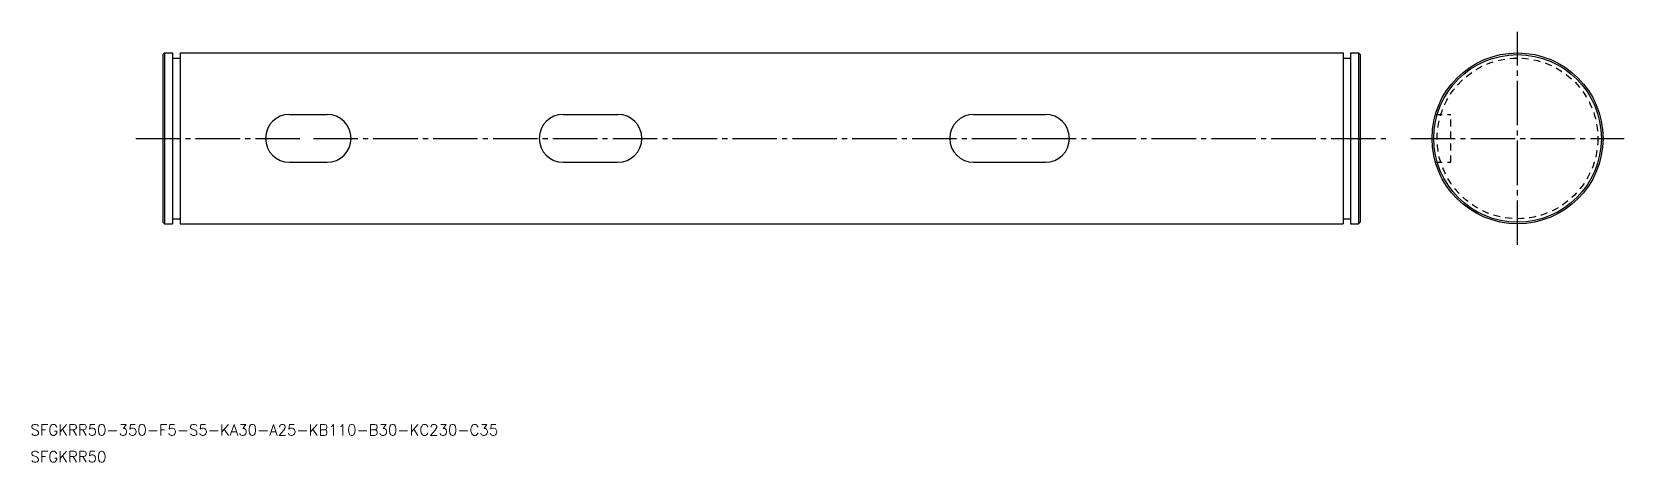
# Model space of a CAD drawing. Extents: x 45 to 510, y -45 to 81.
import ezdxf

# ---------------------------------------------------------------- set-up
doc = ezdxf.new("R2010")
doc.units = 0
doc.linetypes.add('CENTER', pattern=[17.5, 13, -1.5, 1.5, -1.5])
doc.linetypes.add('DASHED', pattern=[3.5, 2, -1.5])
doc.layers.get('0').update_dxf_attribs({"linetype": 'CONTINUOUS'})
doc.layers.add('CENTER', color=1, linetype='CENTER')
doc.styles.get("Standard").update_dxf_attribs({"font": 'txt.shx', "bigfont": '@extfont2.shx'})

msp = doc.modelspace()

# ---------------------------------------------------------------- linework, layer by layer
at = {"color": 7, "linetype": 'CONTINUOUS'}
for p, q in [((83.41, 74.52), (82.91, 74.02)), ((83.41, 74.52), (85.71, 74.52)), ((83.41, 74.52), (83.41, 24.52)), ((85.71, 74.52), (85.71, 24.52)), ((87.91, 74.52), (87.91, 24.52)), ((87.91, 74.52), (427.91, 74.52)), ((427.91, 74.52), (427.91, 24.52)), ((430.11, 74.52), (432.41, 74.52)), ((430.11, 74.52), (430.11, 24.52)), ((432.41, 74.52), (432.91, 74.02)), ((432.41, 74.52), (432.41, 24.52)), ((82.91, 74.02), (82.91, 25.02)), ((85.71, 73.02), (87.91, 73.02)), ((427.91, 73.02), (430.11, 73.02)), ((432.91, 74.02), (432.91, 25.02)), ((119.91, 56.52), (130.91, 56.52)), ((199.91, 56.52), (215.91, 56.52)), ((319.91, 56.52), (340.91, 56.52)), ((119.91, 42.52), (130.91, 42.52)), ((199.91, 42.52), (215.91, 42.52)), ((319.91, 42.52), (340.91, 42.52)), ((83.41, 24.52), (82.91, 25.02)), ((83.41, 24.52), (85.71, 24.52)), ((85.71, 26.02), (87.91, 26.02)), ((87.91, 24.52), (427.91, 24.52)), ((427.91, 26.02), (430.11, 26.02)), ((430.11, 24.52), (432.41, 24.52)), ((432.41, 24.52), (432.91, 25.02))]:
    msp.add_line(p, q, dxfattribs=at)
at = {"color": 3, "linetype": 'DASHED'}
for p, q in [((454.89, 56.52), (459.39, 56.52)), ((459.39, 42.52), (459.39, 56.52)), ((454.89, 42.52), (459.39, 42.52))]:
    msp.add_line(p, q, dxfattribs=at)
for p, q in [((432.91, 54.27), (432.91, 54.27)), ((432.91, 49.52), (432.91, 49.52))]:
    msp.add_line(p, q)
at = {"color": 7, "linetype": 'CONTINUOUS'}
for radius in [25, 24.5]:
    msp.add_circle((478.89, 49.52), radius, dxfattribs=at)
at = {"color": 3, "linetype": 'DASHED'}
msp.add_circle((478.89, 49.52), 23.5, dxfattribs=at)
at = {"color": 7, "linetype": 'CONTINUOUS'}
for centre, start, end in [((119.91, 49.52), 90, 270), ((130.91, 49.52), 270, 90), ((199.91, 49.52), 90, 270), ((215.91, 49.52), 270, 90), ((319.91, 49.52), 90, 270), ((340.91, 49.52), 270, 90)]:
    msp.add_arc(centre, 7, start, end, dxfattribs=at)
at = {"layer": 'CENTER', "color": 1, "linetype": 'CENTER'}
for p, q in [((478.89, 18.35), (478.89, 80.7)), ((74.98, 49.52), (123.91, 49.52)), ((126.91, 49.52), (440.85, 49.52)), ((447.71, 49.52), (510.06, 49.52))]:
    msp.add_line(p, q, dxfattribs=at)

# ---------------------------------------------------------------- texts
for s, p in [('SFGKRR50-350-F5-S5-KA30-A25-KB110-B30-KC230-C35', (44.19, -37.38)), ('SFGKRR50', (44.19, -45.22))]:
    msp.add_text(s, height=3.2).set_placement(p)

doc.saveas('drawing.dxf')
